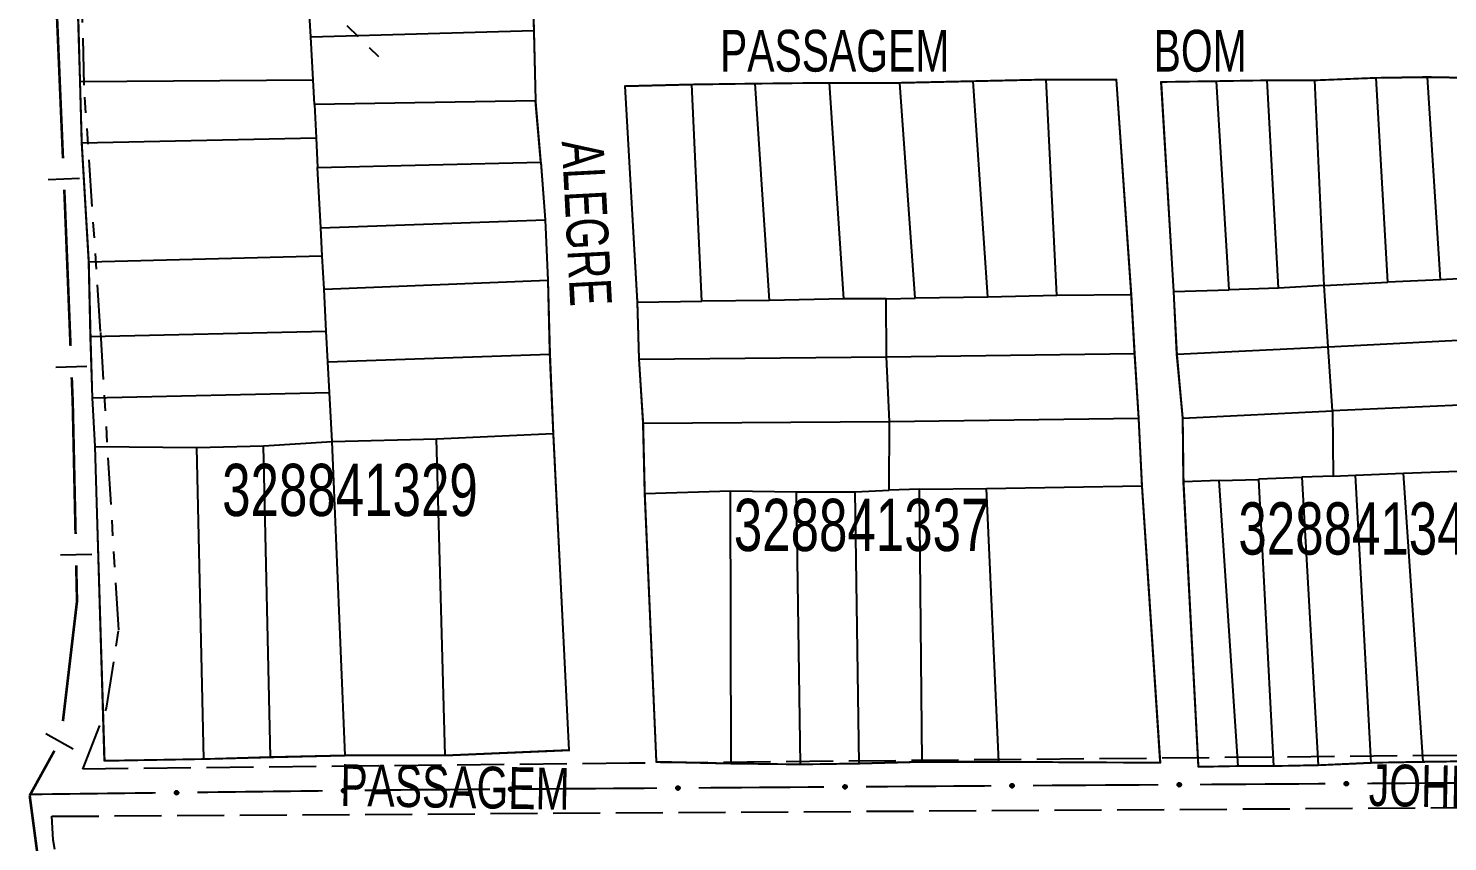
# Model space of a CAD drawing. Extents: x 203604 to 204690, y 4848469 to 4850418.
# Drawn here: x 203626.4 to 203762.3, y 4849510.6 to 4849588.5 of the extents above; entities that cross this region are included whole.
import ezdxf

# ---------------------------------------------------------------- set-up
doc = ezdxf.new("R2010")
doc.units = 0
doc.header["$LTSCALE"] = 1.5
doc.header["$MEASUREMENT"] = 0
doc.linetypes.add('TRACO_11', pattern=[8, 3, -1, 3, -1])
doc.linetypes.add('TRACO_25', pattern=[8, 3, -1, 1, -1, 1, -1])
for name, color, linetype in [('CD_MALHA_LOTES', 7, 'CONTINUOUS'), ('CD_TXT_QUADRA', 2, 'CONTINUOUS'), ('LM-LIM-SETORES-BAIRROS', 7, 'CONTINUOUS'), ('RU-QUADRA', 210, 'CONTINUOUS'), ('SV-EIXO-RUA-PAV', 20, 'CONTINUOUS'), ('SV-RUA-NAO-PAV', 7, 'CONTINUOUS'), ('SV-RUA-PAVIM', 7, 'CONTINUOUS'), ('SV-TXT-RUA-PAV', 7, 'CONTINUOUS'), ('SV-TXT-VIA-ATUAL', 250, 'CONTINUOUS')]:
    doc.layers.add(name, color=color, linetype=linetype)
doc.styles.add('ARIAL', font='ARIAL.SHX')

msp = doc.modelspace()

# ---------------------------------------------------------------- linework, layer by layer
at = {"layer": 'CD_MALHA_LOTES', "linetype": 'Continuous', "flags": 128}
for points in [[(203674.612262, 4849593.786895), (203674.78033, 4849588.24065)], [(203631.334741, 4849583.366677), (203631.166673, 4849589.669228)], [(203653.422391, 4849587.656118), (203653.31215, 4849589.759999)], [(203653.422391, 4849587.656118), (203674.78033, 4849588.24065)], [(203653.638482, 4849583.532161), (203653.422391, 4849587.656118)], [(203674.78033, 4849588.24065), (203674.948398, 4849581.517928)], [(203631.334741, 4849583.366677), (203653.638482, 4849583.532161)], [(203631.502809, 4849577.484295), (203631.334741, 4849583.366677)], [(203653.761897, 4849581.176869), (203653.638482, 4849583.532161)], [(203683.505803, 4849582.930032), (203689.913644, 4849583.08825)], [(203684.69244, 4849562.24299), (203683.505803, 4849582.930032)], [(203689.913644, 4849583.08825), (203695.965494, 4849583.167359)], [(203690.862954, 4849562.322099), (203689.913644, 4849583.08825)], [(203695.965494, 4849583.167359), (203703.085317, 4849583.246468)], [(203697.349904, 4849562.401208), (203695.965494, 4849583.167359)], [(203704.469727, 4849562.559427), (203703.085317, 4849583.246468)], [(203703.085317, 4849583.246468), (203709.809594, 4849583.246468)], [(203709.809594, 4849583.246468), (203716.850308, 4849583.404687)], [(203711.273113, 4849562.638536), (203709.809594, 4849583.246468)], [(203716.850308, 4849583.404687), (203723.811913, 4849583.562905)], [(203718.234718, 4849562.717645), (203716.850308, 4849583.404687)], [(203723.811913, 4849583.562905), (203730.536191, 4849583.562905)], [(203724.840332, 4849562.875863), (203723.811913, 4849583.562905)], [(203730.536191, 4849583.562905), (203731.960155, 4849562.954972)], [(203734.847639, 4849583.325578), (203740.147952, 4849583.404687)], [(203736.034276, 4849563.271409), (203734.847639, 4849583.325578)], [(203740.147952, 4849583.404687), (203744.97361, 4849583.483796)], [(203741.334589, 4849563.429627), (203740.147952, 4849583.404687)], [(203746.081138, 4849563.587845), (203744.97361, 4849583.483796)], [(203744.97361, 4849583.483796), (203749.561941, 4849583.483796)], [(203749.561941, 4849583.483796), (203755.416017, 4849583.721123)], [(203750.432141, 4849563.825173), (203749.561941, 4849583.483796)], [(203755.416017, 4849583.721123), (203760.320785, 4849583.800232)], [(203756.523546, 4849564.141609), (203755.416017, 4849583.721123)], [(203760.320785, 4849583.800232), (203764.513569, 4849583.721123)], [(203761.586531, 4849564.378937), (203760.320785, 4849583.800232)], [(203674.948398, 4849581.517928), (203653.761897, 4849581.176869)], [(203675.452603, 4849575.635547), (203674.948398, 4849581.517928)], [(203653.761897, 4849581.176869), (203653.929224, 4849577.983537)], [(203631.502809, 4849577.484295), (203653.929224, 4849577.983537)], [(203632.175081, 4849566.097685), (203631.502809, 4849577.484295)], [(203653.929224, 4849577.983537), (203654.079217, 4849575.12103)], [(203654.079217, 4849575.12103), (203675.452603, 4849575.635547)], [(203654.380707, 4849569.367287), (203654.079217, 4849575.12103)], [(203675.452603, 4849575.635547), (203675.872773, 4849570.131318)], [(203654.380707, 4849569.367287), (203675.872773, 4849570.131318)], [(203654.521457, 4849566.68117), (203654.380707, 4849569.367287)], [(203675.872773, 4849570.131318), (203676.124875, 4849564.332971)], [(203632.175081, 4849566.097685), (203654.521457, 4849566.68117)], [(203654.688554, 4849563.49223), (203654.521457, 4849566.68117)], [(203632.343149, 4849558.954793), (203632.175081, 4849566.097685)], [(203654.688554, 4849563.49223), (203676.124875, 4849564.332971)], [(203676.124875, 4849564.332971), (203676.292943, 4849557.274113)], [(203750.432141, 4849563.825173), (203756.523546, 4849564.141609)], [(203761.586531, 4849564.378937), (203756.523546, 4849564.141609)], [(203765.700207, 4849564.616264), (203761.586531, 4849564.378937)], [(203654.899564, 4849559.46525), (203654.688554, 4849563.49223)], [(203704.469727, 4849562.559427), (203697.349904, 4849562.401208)], [(203708.504293, 4849562.559427), (203704.469727, 4849562.559427)], [(203708.504293, 4849562.559427), (203711.273113, 4849562.638536)], [(203708.543848, 4849557.021786), (203708.504293, 4849562.559427)], [(203718.234718, 4849562.717645), (203711.273113, 4849562.638536)], [(203724.840332, 4849562.875863), (203718.234718, 4849562.717645)], [(203731.960155, 4849562.954972), (203724.840332, 4849562.875863)], [(203731.960155, 4849562.954972), (203732.276592, 4849557.338223)], [(203736.034276, 4849563.271409), (203741.334589, 4849563.429627)], [(203736.350713, 4849557.259114), (203736.034276, 4849563.271409)], [(203746.081138, 4849563.587845), (203741.334589, 4849563.429627)], [(203750.432141, 4849563.825173), (203746.081138, 4849563.587845)], [(203750.827687, 4849557.971096), (203750.432141, 4849563.825173)], [(203684.69244, 4849562.24299), (203690.862954, 4849562.322099)], [(203684.850658, 4849556.784459), (203684.69244, 4849562.24299)], [(203697.349904, 4849562.401208), (203690.862954, 4849562.322099)], [(203632.343149, 4849558.954793), (203654.899564, 4849559.46525)], [(203632.511218, 4849553.072412), (203632.343149, 4849558.954793)], [(203655.053487, 4849556.527722), (203654.899564, 4849559.46525)], [(203750.827687, 4849557.971096), (203766.412189, 4849558.762187)], [(203655.053487, 4849556.527722), (203676.292943, 4849557.274113)], [(203676.292943, 4849557.274113), (203676.629079, 4849549.669034)], [(203708.543848, 4849557.021786), (203732.276592, 4849557.338223)], [(203732.276592, 4849557.338223), (203732.672138, 4849551.128155)], [(203736.350713, 4849557.259114), (203750.827687, 4849557.971096)], [(203736.904477, 4849551.128155), (203736.350713, 4849557.259114)], [(203751.223233, 4849551.840137), (203750.827687, 4849557.971096)], [(203655.207871, 4849553.581411), (203655.053487, 4849556.527722)], [(203684.850658, 4849556.784459), (203708.543848, 4849557.021786)], [(203685.246204, 4849550.6535), (203684.850658, 4849556.784459)], [(203708.82073, 4849550.811718), (203708.543848, 4849557.021786)], [(203632.511218, 4849553.072412), (203655.207871, 4849553.581411)], [(203632.76332, 4849548.408524), (203632.511218, 4849553.072412)], [(203655.452505, 4849548.912728), (203655.207871, 4849553.581411)], [(203736.904477, 4849551.128155), (203751.223233, 4849551.840137)], [(203767.045062, 4849552.552119), (203751.223233, 4849551.840137)], [(203751.223233, 4849551.840137), (203751.299233, 4849545.59162)], [(203685.246204, 4849550.6535), (203708.82073, 4849550.811718)], [(203685.404422, 4849543.929222), (203685.246204, 4849550.6535)], [(203708.781175, 4849544.245659), (203708.82073, 4849550.811718)], [(203708.82073, 4849550.811718), (203732.672138, 4849551.128155)], [(203732.672138, 4849551.128155), (203732.988574, 4849544.641205)], [(203736.983586, 4849545.03675), (203736.904477, 4849551.128155)], [(203648.897852, 4849548.492558), (203655.452505, 4849548.912728)], [(203655.452505, 4849548.912728), (203665.452554, 4849549.16483)], [(203656.713016, 4849518.828548), (203655.452505, 4849548.912728)], [(203665.452554, 4849549.16483), (203676.629079, 4849549.669034)], [(203666.292894, 4849518.828548), (203665.452554, 4849549.16483)], [(203676.629079, 4849549.669034), (203678.141691, 4849519.332752)], [(203633.687694, 4849518.324344), (203632.76332, 4849548.408524)], [(203632.76332, 4849548.408524), (203642.511266, 4849548.32449)], [(203642.511266, 4849548.32449), (203648.897852, 4849548.492558)], [(203643.183538, 4849518.492412), (203642.511266, 4849548.32449)], [(203649.570124, 4849518.66048), (203648.897852, 4849548.492558)], [(203740.380177, 4849545.168401), (203736.983586, 4849545.03675)], [(203738.407551, 4849517.744095), (203736.983586, 4849545.03675)], [(203740.380177, 4849545.168401), (203744.183063, 4849545.274093)], [(203742.20479, 4849517.823204), (203740.380177, 4849545.168401)], [(203744.180905, 4849545.315716), (203748.291471, 4849545.475041)], [(203744.183063, 4849545.274093), (203744.180905, 4849545.315716)], [(203751.299233, 4849545.59162), (203748.291471, 4849545.475041)], [(203748.291471, 4849545.475041), (203749.878377, 4849517.902313)], [(203751.299233, 4849545.59162), (203753.438099, 4849545.674522)], [(203753.438099, 4849545.674522), (203758.031793, 4849545.852572)], [(203754.941363, 4849518.13964), (203753.438099, 4849545.674522)], [(203758.031793, 4849545.852572), (203763.247823, 4849546.065169)], [(203759.925239, 4849518.21875), (203758.031793, 4849545.852572)], [(203685.404422, 4849543.929222), (203693.592219, 4849544.16655)], [(203686.51195, 4849518.21875), (203685.404422, 4849543.929222)], [(203693.592219, 4849544.16655), (203699.920951, 4849544.087441)], [(203693.671328, 4849518.060531), (203693.592219, 4849544.16655)], [(203700.316497, 4849517.981422), (203699.920951, 4849544.087441)], [(203699.920951, 4849544.087441), (203705.5377, 4849544.087441)], [(203705.5377, 4849544.087441), (203708.781175, 4849544.245659)], [(203705.933246, 4849518.060531), (203705.5377, 4849544.087441)], [(203711.708214, 4849544.324768), (203708.781175, 4849544.245659)], [(203711.708214, 4849544.324768), (203718.116055, 4849544.403877)], [(203711.945541, 4849518.21875), (203711.708214, 4849544.324768)], [(203718.116055, 4849544.403877), (203732.988574, 4849544.641205)], [(203719.302692, 4849518.21875), (203718.116055, 4849544.403877)], [(203732.988574, 4849544.641205), (203734.728976, 4849518.13964)], [(203678.141691, 4849519.332752), (203666.292894, 4849518.828548)], [(203643.183538, 4849518.492412), (203633.687694, 4849518.324344)], [(203649.570124, 4849518.66048), (203643.183538, 4849518.492412)], [(203656.713016, 4849518.828548), (203649.570124, 4849518.66048)], [(203666.292894, 4849518.828548), (203656.713016, 4849518.828548)], [(203693.671328, 4849518.060531), (203686.51195, 4849518.21875)], [(203700.316497, 4849517.981422), (203693.671328, 4849518.060531)], [(203705.933246, 4849518.060531), (203700.316497, 4849517.981422)], [(203711.945541, 4849518.21875), (203705.933246, 4849518.060531)], [(203719.302692, 4849518.21875), (203711.945541, 4849518.21875)], [(203734.728976, 4849518.13964), (203719.302692, 4849518.21875)], [(203742.20479, 4849517.823204), (203738.407551, 4849517.744095)], [(203745.606483, 4849517.823204), (203742.20479, 4849517.823204)], [(203749.878377, 4849517.902313), (203745.606483, 4849517.823204)], [(203749.878377, 4849517.902313), (203754.941363, 4849518.13964)], [(203759.925239, 4849518.21875), (203754.941363, 4849518.13964)], [(203765.067333, 4849518.297859), (203759.925239, 4849518.21875)]]:
    msp.add_lwpolyline(points, dxfattribs=at)
at = {"layer": 'CD_MALHA_LOTES', "linetype": 'Continuous'}
msp.add_lwpolyline([(203745.606483, 4849517.823204), (203744.183063, 4849545.274093)], dxfattribs=at)
at = {"layer": 'LM-LIM-SETORES-BAIRROS', "const_width": 0.25}
for points in [[(203629.695717, 4849576.022008), (203629.064396, 4849591.008716)], [(203629.89, 4849571.41), (203629.821982, 4849573.024666)], [(203629.905148, 4849571.026397), (203629.89, 4849571.41)], [(203630.418088, 4849558.036521), (203629.905148, 4849571.026397)], [(203630.63, 4849552.67), (203630.536459, 4849555.038857)], [(203630.643527, 4849552.040848), (203630.63, 4849552.67)], [(203630.901464, 4849540.043621), (203630.643527, 4849552.040848)], [(203631.04, 4849533.6), (203630.965948, 4849537.044314)], [(203629.692434, 4849522.123957), (203630.975287, 4849533.048896)], [(203630.975287, 4849533.048896), (203631.04, 4849533.6)], [(203626.51, 4849515), (203628.879186, 4849519.293156)], [(203626.522637, 4849514.904323), (203626.51, 4849515)], [(203627.83202, 4849504.990418), (203626.522637, 4849514.904323)]]:
    msp.add_lwpolyline(points, dxfattribs=at)
at = {"layer": 'LM-LIM-SETORES-BAIRROS'}
for points in [[(203631.278564, 4849574.086912), (203628.281223, 4849573.960648)], [(203631.995834, 4849556.097264), (203628.99817, 4849555.978893)], [(203632.444107, 4849538.076325), (203629.4448, 4849538.011841)], [(203630.675645, 4849519.443942), (203628.049054, 4849520.893431)]]:
    msp.add_lwpolyline(points, dxfattribs=at)
at = {"layer": 'RU-QUADRA', "linetype": 'Continuous', "const_width": 0.18, "flags": 128}
msp.add_lwpolyline([(203674.612262, 4849593.786895), (203674.78033, 4849588.24065), (203674.948398, 4849581.517928), (203675.452603, 4849575.635547), (203675.872773, 4849570.131318), (203676.124875, 4849564.332971), (203676.292943, 4849557.274113), (203676.629079, 4849549.669034), (203678.141691, 4849519.332752), (203666.292894, 4849518.828548), (203656.713016, 4849518.828548), (203649.570124, 4849518.66048), (203643.183538, 4849518.492412), (203633.687694, 4849518.324344), (203632.76332, 4849548.408524), (203632.511218, 4849553.072412), (203632.343149, 4849558.954793), (203632.175081, 4849566.097685), (203631.502809, 4849577.484295), (203631.334741, 4849583.366677), (203631.166673, 4849589.669228)], dxfattribs=at)
for points in [[(203730.536191, 4849583.562905), (203723.811913, 4849583.562905), (203716.850308, 4849583.404687), (203709.809594, 4849583.246468), (203703.085317, 4849583.246468), (203695.965494, 4849583.167359), (203689.913644, 4849583.08825), (203683.505803, 4849582.930032), (203684.69244, 4849562.24299), (203684.850658, 4849556.784459), (203685.246204, 4849550.6535), (203685.404422, 4849543.929222), (203686.51195, 4849518.21875), (203693.671328, 4849518.060531), (203700.316497, 4849517.981422), (203705.933246, 4849518.060531), (203711.945541, 4849518.21875), (203719.302692, 4849518.21875), (203734.728976, 4849518.13964), (203732.988574, 4849544.641205), (203732.672138, 4849551.128155), (203732.276592, 4849557.338223), (203731.960155, 4849562.954972)], [(203734.847639, 4849583.325578), (203736.034276, 4849563.271409), (203736.350713, 4849557.259114), (203736.904477, 4849551.128155), (203736.983586, 4849545.03675), (203738.407551, 4849517.744095), (203742.20479, 4849517.823204), (203745.606483, 4849517.823204), (203749.878377, 4849517.902313), (203754.941363, 4849518.13964), (203759.925239, 4849518.21875), (203765.067333, 4849518.297859), (203769.576555, 4849518.456077), (203767.598826, 4849546.223388), (203767.045062, 4849552.552119), (203766.412189, 4849558.762187), (203765.700207, 4849564.616264), (203764.513569, 4849583.721123), (203760.320785, 4849583.800232), (203755.416017, 4849583.721123), (203749.561941, 4849583.483796), (203744.97361, 4849583.483796), (203740.147952, 4849583.404687)]]:
    msp.add_lwpolyline(points, close=True, dxfattribs=at)
at = {"layer": 'SV-EIXO-RUA-PAV'}
for points in [[(203752.422546, 4849516.252317), (203752.456416, 4849516.2876), (203752.49274, 4849516.310998), (203752.528653, 4849516.321793), (203752.562876, 4849516.323057), (203752.598033, 4849516.320407), (203752.63289, 4849516.309915), (203752.668997, 4849516.2897), (203752.704629, 4849516.255972), (203752.726152, 4849516.217186), (203752.738619, 4849516.182544), (203752.741992, 4849516.146934), (203752.738845, 4849516.112824), (203752.726749, 4849516.076977), (203752.705906, 4849516.040586), (203752.671125, 4849516.005578), (203752.635356, 4849515.982884), (203752.600345, 4849515.973354), (203752.564524, 4849515.97019), (203752.528664, 4849515.973326), (203752.494507, 4849515.983822), (203752.457905, 4849516.004874), (203752.423807, 4849516.039661), (203752.400765, 4849516.075077), (203752.390746, 4849516.109945), (203752.388425, 4849516.145282), (203752.390654, 4849516.180576), (203752.399742, 4849516.216054), (203752.422546, 4849516.252317)], [(203640.425492, 4849515.388944), (203640.459156, 4849515.424424), (203640.495343, 4849515.448033), (203640.531193, 4849515.459036), (203640.565408, 4849515.4605), (203640.60058, 4849515.458055), (203640.635497, 4849515.447766), (203640.671721, 4849515.427762), (203640.707549, 4849515.394242), (203640.729297, 4849515.355582), (203640.741966, 4849515.321013), (203640.745546, 4849515.285423), (203640.742598, 4849515.251295), (203640.730711, 4849515.215379), (203640.710081, 4849515.178867), (203640.675504, 4849515.143657), (203640.639868, 4849515.120755), (203640.604913, 4849515.111022), (203640.569111, 4849515.107649), (203640.533233, 4849515.110576), (203640.499016, 4849515.120873), (203640.462292, 4849515.141711), (203640.427991, 4849515.176299), (203640.404743, 4849515.211581), (203640.394522, 4849515.24639), (203640.391995, 4849515.281712), (203640.394019, 4849515.317019), (203640.4029, 4849515.352549), (203640.425492, 4849515.388944)], [(203656.424324, 4849515.582247), (203656.457988, 4849515.617726), (203656.494176, 4849515.641335), (203656.530025, 4849515.652339), (203656.56424, 4849515.653802), (203656.599412, 4849515.651357), (203656.634329, 4849515.641068), (203656.670553, 4849515.621064), (203656.706381, 4849515.587545), (203656.72813, 4849515.548885), (203656.740798, 4849515.514315), (203656.744378, 4849515.478726), (203656.741431, 4849515.444598), (203656.729544, 4849515.408681), (203656.708913, 4849515.37217), (203656.674336, 4849515.336959), (203656.6387, 4849515.314057), (203656.603745, 4849515.304324), (203656.567943, 4849515.300951), (203656.532065, 4849515.303878), (203656.497848, 4849515.314175), (203656.461124, 4849515.335013), (203656.426824, 4849515.369601), (203656.403576, 4849515.404883), (203656.393354, 4849515.439692), (203656.390828, 4849515.475014), (203656.392851, 4849515.510321), (203656.401733, 4849515.545851), (203656.424324, 4849515.582247)], [(203672.424246, 4849515.72128), (203672.458095, 4849515.756583), (203672.494405, 4849515.780003), (203672.530312, 4849515.790819), (203672.564534, 4849515.792104), (203672.599692, 4849515.789475), (203672.634555, 4849515.779003), (203672.670674, 4849515.758811), (203672.706326, 4849515.725104), (203672.727873, 4849515.686331), (203672.74036, 4849515.651696), (203672.743755, 4849515.616088), (203672.740628, 4849515.581976), (203672.728554, 4849515.546122), (203672.707733, 4849515.509719), (203672.672972, 4849515.47469), (203672.637217, 4849515.451974), (203672.602212, 4849515.442424), (203672.566393, 4849515.439238), (203672.530531, 4849515.442352), (203672.496368, 4849515.452828), (203672.459753, 4849515.473858), (203672.425634, 4849515.508625), (203672.402571, 4849515.544027), (203672.392531, 4849515.578889), (203672.390189, 4849515.614224), (203672.392397, 4849515.64952), (203672.401464, 4849515.685003), (203672.424246, 4849515.72128)], [(203688.42387, 4849515.830978), (203688.457719, 4849515.866281), (203688.494029, 4849515.8897), (203688.529936, 4849515.900517), (203688.564158, 4849515.901801), (203688.599316, 4849515.899172), (203688.634179, 4849515.888701), (203688.670298, 4849515.868508), (203688.70595, 4849515.834802), (203688.727497, 4849515.796029), (203688.739984, 4849515.761394), (203688.743379, 4849515.725786), (203688.740252, 4849515.691674), (203688.728178, 4849515.65582), (203688.707357, 4849515.619416), (203688.672596, 4849515.584387), (203688.636841, 4849515.561672), (203688.601836, 4849515.552121), (203688.566017, 4849515.548936), (203688.530155, 4849515.55205), (203688.495992, 4849515.562526), (203688.459377, 4849515.583555), (203688.425258, 4849515.618322), (203688.402195, 4849515.653725), (203688.392155, 4849515.688587), (203688.389813, 4849515.723922), (203688.392021, 4849515.759218), (203688.401088, 4849515.794701), (203688.42387, 4849515.830978)], [(203704.423494, 4849515.940675), (203704.457343, 4849515.975978), (203704.493653, 4849515.999398), (203704.52956, 4849516.010214), (203704.563782, 4849516.011499), (203704.59894, 4849516.00887), (203704.633803, 4849515.998399), (203704.669922, 4849515.978206), (203704.705574, 4849515.9445), (203704.727121, 4849515.905726), (203704.739608, 4849515.871091), (203704.743002, 4849515.835484), (203704.739876, 4849515.801371), (203704.727802, 4849515.765518), (203704.706981, 4849515.729114), (203704.67222, 4849515.694085), (203704.636465, 4849515.671369), (203704.60146, 4849515.661819), (203704.565641, 4849515.658633), (203704.529779, 4849515.661748), (203704.495616, 4849515.672224), (203704.459001, 4849515.693253), (203704.424882, 4849515.72802), (203704.401819, 4849515.763423), (203704.391779, 4849515.798285), (203704.389437, 4849515.833619), (203704.391645, 4849515.868915), (203704.400712, 4849515.904398), (203704.423494, 4849515.940675)], [(203720.423118, 4849516.050373), (203720.456966, 4849516.085676), (203720.493277, 4849516.109095), (203720.529183, 4849516.119912), (203720.563405, 4849516.121197), (203720.598564, 4849516.118568), (203720.633427, 4849516.108096), (203720.669546, 4849516.087903), (203720.705198, 4849516.054197), (203720.726744, 4849516.015424), (203720.739232, 4849515.980789), (203720.742626, 4849515.945181), (203720.7395, 4849515.911069), (203720.727426, 4849515.875215), (203720.706605, 4849515.838812), (203720.671844, 4849515.803783), (203720.636089, 4849515.781067), (203720.601084, 4849515.771517), (203720.565265, 4849515.768331), (203720.529403, 4849515.771445), (203720.49524, 4849515.781921), (203720.458625, 4849515.802951), (203720.424506, 4849515.837718), (203720.401442, 4849515.87312), (203720.391403, 4849515.907982), (203720.389061, 4849515.943317), (203720.391269, 4849515.978613), (203720.400336, 4849516.014096), (203720.423118, 4849516.050373)], [(203736.422859, 4849516.152199), (203736.456729, 4849516.187482), (203736.493053, 4849516.210879), (203736.528967, 4849516.221674), (203736.563189, 4849516.222939), (203736.598347, 4849516.220289), (203736.633203, 4849516.209796), (203736.66931, 4849516.189582), (203736.704942, 4849516.155854), (203736.726465, 4849516.117068), (203736.738932, 4849516.082426), (203736.742305, 4849516.046816), (203736.739158, 4849516.012706), (203736.727062, 4849515.976859), (203736.70622, 4849515.940468), (203736.671438, 4849515.90546), (203736.635669, 4849515.882765), (203736.600658, 4849515.873236), (203736.564837, 4849515.870072), (203736.528977, 4849515.873208), (203736.494821, 4849515.883704), (203736.458218, 4849515.904755), (203736.42412, 4849515.939543), (203736.401078, 4849515.974959), (203736.391059, 4849516.009827), (203736.388738, 4849516.045163), (203736.390967, 4849516.080458), (203736.400056, 4849516.115936), (203736.422859, 4849516.152199)]]:
    msp.add_lwpolyline(points, close=True, dxfattribs=at)
for points in [[(203752.441776, 4849516.270786), (203752.643551, 4849516.29934)], [(203752.456416, 4849516.2876), (203752.63289, 4849516.309915)], [(203752.477065, 4849516.301027), (203752.606615, 4849516.314119)], [(203752.49274, 4849516.310998), (203752.598033, 4849516.320407)], [(203640.391995, 4849515.281712), (203640.741966, 4849515.321013)], [(203640.394019, 4849515.317019), (203640.729297, 4849515.355582)], [(203640.394522, 4849515.24639), (203640.745546, 4849515.285423)], [(203640.395862, 4849515.263651), (203640.742029, 4849515.300584)], [(203640.396781, 4849515.300507), (203640.730636, 4849515.34002)], [(203640.4029, 4849515.352549), (203640.707549, 4849515.394242)], [(203640.403112, 4849515.228258), (203640.741061, 4849515.267821)], [(203640.403191, 4849515.3347), (203640.713834, 4849515.375298)], [(203640.404743, 4849515.211581), (203640.742598, 4849515.251295)], [(203640.415059, 4849515.368959), (203640.686134, 4849515.409079)], [(203640.41855, 4849515.192964), (203640.731938, 4849515.232231)], [(203640.425492, 4849515.388944), (203640.671721, 4849515.427762)], [(203640.427991, 4849515.176299), (203640.730711, 4849515.215379)], [(203640.444614, 4849515.407525), (203640.646219, 4849515.437253)], [(203640.448963, 4849515.160581), (203640.717358, 4849515.196575)], [(203640.459156, 4849515.424424), (203640.635497, 4849515.447766)], [(203640.462292, 4849515.141711), (203640.710081, 4849515.178867)], [(203640.479727, 4849515.437971), (203640.609198, 4849515.451817)], [(203640.486132, 4849515.133738), (203640.685041, 4849515.160704)], [(203640.495343, 4849515.448033), (203640.60058, 4849515.458055)], [(203640.499016, 4849515.120873), (203640.675504, 4849515.143657)], [(203640.520457, 4849515.116412), (203640.651276, 4849515.131639)], [(203640.533233, 4849515.110576), (203640.639868, 4849515.120755)], [(203656.390828, 4849515.475014), (203656.740798, 4849515.514315)], [(203656.392851, 4849515.510321), (203656.72813, 4849515.548885)], [(203656.393354, 4849515.439692), (203656.744378, 4849515.478726)], [(203656.394694, 4849515.456953), (203656.740862, 4849515.493886)], [(203656.395613, 4849515.493809), (203656.729468, 4849515.533323)], [(203656.401733, 4849515.545851), (203656.706381, 4849515.587545)], [(203656.401945, 4849515.42156), (203656.739893, 4849515.461124)], [(203656.402023, 4849515.528002), (203656.712667, 4849515.5686)], [(203656.403576, 4849515.404883), (203656.741431, 4849515.444598)], [(203656.413891, 4849515.562261), (203656.684966, 4849515.602381)], [(203656.417382, 4849515.386267), (203656.730771, 4849515.425533)], [(203656.424324, 4849515.582247), (203656.670553, 4849515.621064)], [(203656.426824, 4849515.369601), (203656.729544, 4849515.408681)], [(203656.443447, 4849515.600827), (203656.645051, 4849515.630556)], [(203656.447795, 4849515.353883), (203656.716191, 4849515.389877)], [(203656.457988, 4849515.617726), (203656.634329, 4849515.641068)], [(203656.461124, 4849515.335013), (203656.708913, 4849515.37217)], [(203656.478559, 4849515.631273), (203656.608031, 4849515.645119)], [(203656.484964, 4849515.32704), (203656.683873, 4849515.354006)], [(203656.494176, 4849515.641335), (203656.599412, 4849515.651357)], [(203656.497848, 4849515.314175), (203656.674336, 4849515.336959)], [(203656.519289, 4849515.309715), (203656.650109, 4849515.324941)], [(203656.532065, 4849515.303878), (203656.6387, 4849515.314057)], [(203672.390189, 4849515.614224), (203672.74036, 4849515.651696)], [(203672.392397, 4849515.64952), (203672.727873, 4849515.686331)], [(203672.392531, 4849515.578889), (203672.743755, 4849515.616088)], [(203672.393961, 4849515.596143), (203672.740317, 4849515.631267)], [(203672.395073, 4849515.632994), (203672.72913, 4849515.670763)], [(203672.401027, 4849515.560713), (203672.739177, 4849515.59851)], [(203672.401464, 4849515.685003), (203672.706326, 4849515.725104)], [(203672.401662, 4849515.667153), (203672.712513, 4849515.706127)], [(203672.402571, 4849515.544027), (203672.740628, 4849515.581976)], [(203672.413708, 4849515.701349), (203672.684989, 4849515.740052)], [(203672.416279, 4849515.525339), (203672.729869, 4849515.562968)], [(203672.424246, 4849515.72128), (203672.670674, 4849515.758811)], [(203672.425634, 4849515.508625), (203672.728554, 4849515.546122)], [(203672.443465, 4849515.739761), (203672.645222, 4849515.768435)], [(203672.446523, 4849515.492797), (203672.715103, 4849515.527388)], [(203672.458095, 4849515.756583), (203672.634555, 4849515.779003)], [(203672.459753, 4849515.473858), (203672.707733, 4849515.509719)], [(203672.478736, 4849515.770023), (203672.608278, 4849515.783192)], [(203672.483551, 4849515.46576), (203672.682598, 4849515.491687)], [(203672.494405, 4849515.780003), (203672.599692, 4849515.789475)], [(203672.496368, 4849515.452828), (203672.672972, 4849515.47469)], [(203672.517785, 4849515.448256), (203672.648682, 4849515.462799)], [(203672.530531, 4849515.442352), (203672.637217, 4849515.451974)], [(203688.389813, 4849515.723922), (203688.739984, 4849515.761394)], [(203688.392021, 4849515.759218), (203688.727497, 4849515.796029)], [(203688.392155, 4849515.688587), (203688.743379, 4849515.725786)], [(203688.393585, 4849515.705841), (203688.739941, 4849515.740965)], [(203688.394697, 4849515.742691), (203688.728754, 4849515.78046)], [(203688.400651, 4849515.670411), (203688.738801, 4849515.708208)], [(203688.401088, 4849515.794701), (203688.70595, 4849515.834802)], [(203688.401285, 4849515.77685), (203688.712137, 4849515.815825)], [(203688.402195, 4849515.653725), (203688.740252, 4849515.691674)], [(203688.413332, 4849515.811047), (203688.684613, 4849515.84975)], [(203688.415903, 4849515.635037), (203688.729493, 4849515.672665)], [(203688.42387, 4849515.830978), (203688.670298, 4849515.868508)], [(203688.425258, 4849515.618322), (203688.728178, 4849515.65582)], [(203688.443089, 4849515.849458), (203688.644846, 4849515.878133)], [(203688.446147, 4849515.602495), (203688.714727, 4849515.637086)], [(203688.457719, 4849515.866281), (203688.634179, 4849515.888701)], [(203688.459377, 4849515.583555), (203688.707357, 4849515.619416)], [(203688.47836, 4849515.87972), (203688.607902, 4849515.89289)], [(203688.483175, 4849515.575458), (203688.682222, 4849515.601384)], [(203688.494029, 4849515.8897), (203688.599316, 4849515.899172)], [(203688.495992, 4849515.562526), (203688.672596, 4849515.584387)], [(203688.517409, 4849515.557953), (203688.648306, 4849515.572496)], [(203688.530155, 4849515.55205), (203688.636841, 4849515.561672)], [(203704.389437, 4849515.833619), (203704.739608, 4849515.871091)], [(203704.391645, 4849515.868915), (203704.727121, 4849515.905726)], [(203704.391779, 4849515.798285), (203704.743002, 4849515.835484)], [(203704.393209, 4849515.815538), (203704.739565, 4849515.850662)], [(203704.394321, 4849515.852389), (203704.728378, 4849515.890158)], [(203704.400275, 4849515.780108), (203704.738425, 4849515.817905)], [(203704.400712, 4849515.904398), (203704.705574, 4849515.9445)], [(203704.400909, 4849515.886548), (203704.711761, 4849515.925522)], [(203704.401819, 4849515.763423), (203704.739876, 4849515.801371)], [(203704.412956, 4849515.920744), (203704.684237, 4849515.959447)], [(203704.415527, 4849515.744735), (203704.729117, 4849515.782363)], [(203704.423494, 4849515.940675), (203704.669922, 4849515.978206)], [(203704.424882, 4849515.72802), (203704.727802, 4849515.765518)], [(203704.442713, 4849515.959156), (203704.64447, 4849515.98783)], [(203704.445771, 4849515.712193), (203704.714351, 4849515.746783)], [(203704.457343, 4849515.975978), (203704.633803, 4849515.998399)], [(203704.459001, 4849515.693253), (203704.706981, 4849515.729114)], [(203704.477984, 4849515.989418), (203704.607526, 4849516.002587)], [(203704.482799, 4849515.685155), (203704.681846, 4849515.711082)], [(203704.493653, 4849515.999398), (203704.59894, 4849516.00887)], [(203704.495616, 4849515.672224), (203704.67222, 4849515.694085)], [(203704.517033, 4849515.667651), (203704.64793, 4849515.682194)], [(203704.529779, 4849515.661748), (203704.636465, 4849515.671369)], [(203720.389061, 4849515.943317), (203720.739232, 4849515.980789)], [(203720.391269, 4849515.978613), (203720.726744, 4849516.015424)], [(203720.391403, 4849515.907982), (203720.742626, 4849515.945181)], [(203720.392833, 4849515.925236), (203720.739189, 4849515.96036)], [(203720.393945, 4849515.962087), (203720.728002, 4849515.999855)], [(203720.399899, 4849515.889806), (203720.738049, 4849515.927603)], [(203720.400336, 4849516.014096), (203720.705198, 4849516.054197)], [(203720.400533, 4849515.996246), (203720.711385, 4849516.03522)], [(203720.401442, 4849515.87312), (203720.7395, 4849515.911069)], [(203720.41258, 4849516.030442), (203720.683861, 4849516.069145)], [(203720.415151, 4849515.854432), (203720.728741, 4849515.892061)], [(203720.423118, 4849516.050373), (203720.669546, 4849516.087903)], [(203720.424506, 4849515.837718), (203720.727426, 4849515.875215)], [(203720.442337, 4849516.068854), (203720.644094, 4849516.097528)], [(203720.445395, 4849515.82189), (203720.713975, 4849515.856481)], [(203720.456966, 4849516.085676), (203720.633427, 4849516.108096)], [(203720.458625, 4849515.802951), (203720.706605, 4849515.838812)], [(203720.477608, 4849516.099116), (203720.60715, 4849516.112285)], [(203720.482423, 4849515.794853), (203720.68147, 4849515.82078)], [(203720.493277, 4849516.109095), (203720.598564, 4849516.118568)], [(203720.49524, 4849515.781921), (203720.671844, 4849515.803783)], [(203720.516657, 4849515.777348), (203720.647554, 4849515.791891)], [(203720.529403, 4849515.771445), (203720.636089, 4849515.781067)], [(203736.388738, 4849516.045163), (203736.738932, 4849516.082426)], [(203736.390967, 4849516.080458), (203736.726465, 4849516.117068)], [(203736.391059, 4849516.009827), (203736.742305, 4849516.046816)], [(203736.392499, 4849516.02708), (203736.738876, 4849516.061997)], [(203736.393633, 4849516.06393), (203736.727713, 4849516.101499)], [(203736.399544, 4849515.991646), (203736.737717, 4849516.02924)], [(203736.400056, 4849516.115936), (203736.704942, 4849516.155854)], [(203736.400242, 4849516.098085), (203736.711117, 4849516.136873)], [(203736.401078, 4849515.974959), (203736.739158, 4849516.012706)], [(203736.412309, 4849516.132274), (203736.683614, 4849516.170815)], [(203736.414775, 4849515.956263), (203736.728387, 4849515.993704)], [(203736.422859, 4849516.152199), (203736.66931, 4849516.189582)], [(203736.42412, 4849515.939543), (203736.727062, 4849515.976859)], [(203736.442089, 4849516.170668), (203736.643864, 4849516.199222)], [(203736.444999, 4849515.923703), (203736.7136, 4849515.958133)], [(203736.456729, 4849516.187482), (203736.633203, 4849516.209796)], [(203736.458218, 4849515.904755), (203736.70622, 4849515.940468)], [(203736.477378, 4849516.200909), (203736.606929, 4849516.214001)], [(203736.482011, 4849515.896644), (203736.681074, 4849515.922451)], [(203736.493053, 4849516.210879), (203736.598347, 4849516.220289)], [(203736.494821, 4849515.883704), (203736.671438, 4849515.90546)], [(203736.516235, 4849515.879119), (203736.647141, 4849515.893583)], [(203736.528977, 4849515.873208), (203736.635669, 4849515.882765)], [(203752.388425, 4849516.145282), (203752.738619, 4849516.182544)], [(203752.390654, 4849516.180576), (203752.726152, 4849516.217186)], [(203752.390746, 4849516.109945), (203752.741992, 4849516.146934)], [(203752.392186, 4849516.127198), (203752.738563, 4849516.162115)], [(203752.39332, 4849516.164048), (203752.7274, 4849516.201617)], [(203752.399231, 4849516.091764), (203752.737404, 4849516.129359)], [(203752.399742, 4849516.216054), (203752.704629, 4849516.255972)], [(203752.399929, 4849516.198203), (203752.710804, 4849516.236991)], [(203752.400765, 4849516.075077), (203752.738845, 4849516.112824)], [(203752.411996, 4849516.232393), (203752.6833, 4849516.270933)], [(203752.414462, 4849516.056381), (203752.728074, 4849516.093822)], [(203752.422546, 4849516.252317), (203752.668997, 4849516.2897)], [(203752.423807, 4849516.039661), (203752.726749, 4849516.076977)], [(203752.444686, 4849516.023821), (203752.713287, 4849516.058251)], [(203752.457905, 4849516.004874), (203752.705906, 4849516.040586)], [(203752.481698, 4849515.996762), (203752.680761, 4849516.022569)], [(203752.494507, 4849515.983822), (203752.671125, 4849516.005578)], [(203752.515921, 4849515.979237), (203752.646828, 4849515.993701)], [(203752.528664, 4849515.973326), (203752.635356, 4849515.982884)]]:
    msp.add_lwpolyline(points, dxfattribs=at)
at = {"layer": 'SV-EIXO-RUA-PAV', "const_width": 0.18}
for points in [[(203754.566873, 4849516.155653), (203766.566638, 4849516.230741)], [(203626.571514, 4849515.111468), (203638.570638, 4849515.256445)], [(203642.570346, 4849515.30477), (203654.56947, 4849515.449747)], [(203658.569178, 4849515.498073), (203661.56896, 4849515.534317)], [(203661.56896, 4849515.534317), (203662.04, 4849515.54)], [(203662.04, 4849515.54), (203670.568725, 4849515.598475)], [(203674.568631, 4849515.6259), (203686.568349, 4849515.708173)], [(203690.568255, 4849515.735597), (203702.567973, 4849515.81787)], [(203706.567879, 4849515.845295), (203718.567597, 4849515.927568)], [(203722.567503, 4849515.954992), (203723.3, 4849515.96)], [(203723.3, 4849515.96), (203734.567265, 4849516.030505)], [(203738.567187, 4849516.055535), (203750.566952, 4849516.130623)]]:
    msp.add_lwpolyline(points, dxfattribs=at)
at = {"layer": 'SV-RUA-NAO-PAV', "linetype": 'TRACO_25'}
for points in [[(203631.59, 4849517.53, 13.21), (203633.87, 4849523.37, 12.91), (203635.03, 4849530.88, 12.29), (203633.3, 4849559.42, 12.27), (203631.72, 4849583.02, 11.93), (203631.35, 4849598.92, 11.38), (203632.26, 4849613.84, 11.39), (203643.31, 4849602.37, 11.17), (203652.61, 4849592.95, 11.01), (203659.9, 4849585.78, 10.3)], [(203630.35, 4849500.96, 11.85), (203628.77, 4849510.76, 12.61)]]:
    msp.add_polyline3d(points, dxfattribs=at)
at = {"layer": 'SV-RUA-PAVIM', "linetype": 'TRACO_11'}
for points in [[(203914.04, 4849522.98, 6.37), (203909.79, 4849520.76, 6.37), (203901.43, 4849520.16, 6.37), (203683.93, 4849518.09, 12.55), (203631.59, 4849517.53, 13.21)], [(203628.77, 4849510.76, 13.5), (203628.64, 4849513.01, 13.5), (203898.56, 4849514.67, 6.4), (203910.52, 4849514.22, 6.37), (203916.55, 4849511.31, 6.37)]]:
    msp.add_polyline3d(points, dxfattribs=at)

# ---------------------------------------------------------------- texts
at = {"layer": 'CD_TXT_QUADRA', "style": 'ARIAL', "width": 0.7}
for s, p in [('328841329', (203644.93727, 4849541.76388)), ('328841337', (203693.920909, 4849538.411888)), ('328841347', (203742.228368, 4849538.071095))]:
    msp.add_text(s, height=5, dxfattribs=at).set_placement(p)
at = {"layer": 'SV-TXT-RUA-PAV', "style": 'ARIAL', "width": 0.7}
for s, p in [('PASSAGEM', (203656.220205, 4849514.012446)), ('JOHN', (203754.692497, 4849514.012446))]:
    msp.add_text(s, height=4, rotation=359, dxfattribs=at).set_placement(p)
at = {"layer": 'SV-TXT-VIA-ATUAL', "style": 'ARIAL', "width": 0.7}
msp.add_text('PASSAGEM                  BOM                   JESUS', height=4, dxfattribs=at).set_placement((203692.602229, 4849584.317845))
msp.add_text('ALEGRE', height=4, rotation=273, dxfattribs=at).set_placement((203677.443773, 4849577.621573))

doc.saveas('drawing.dxf')
